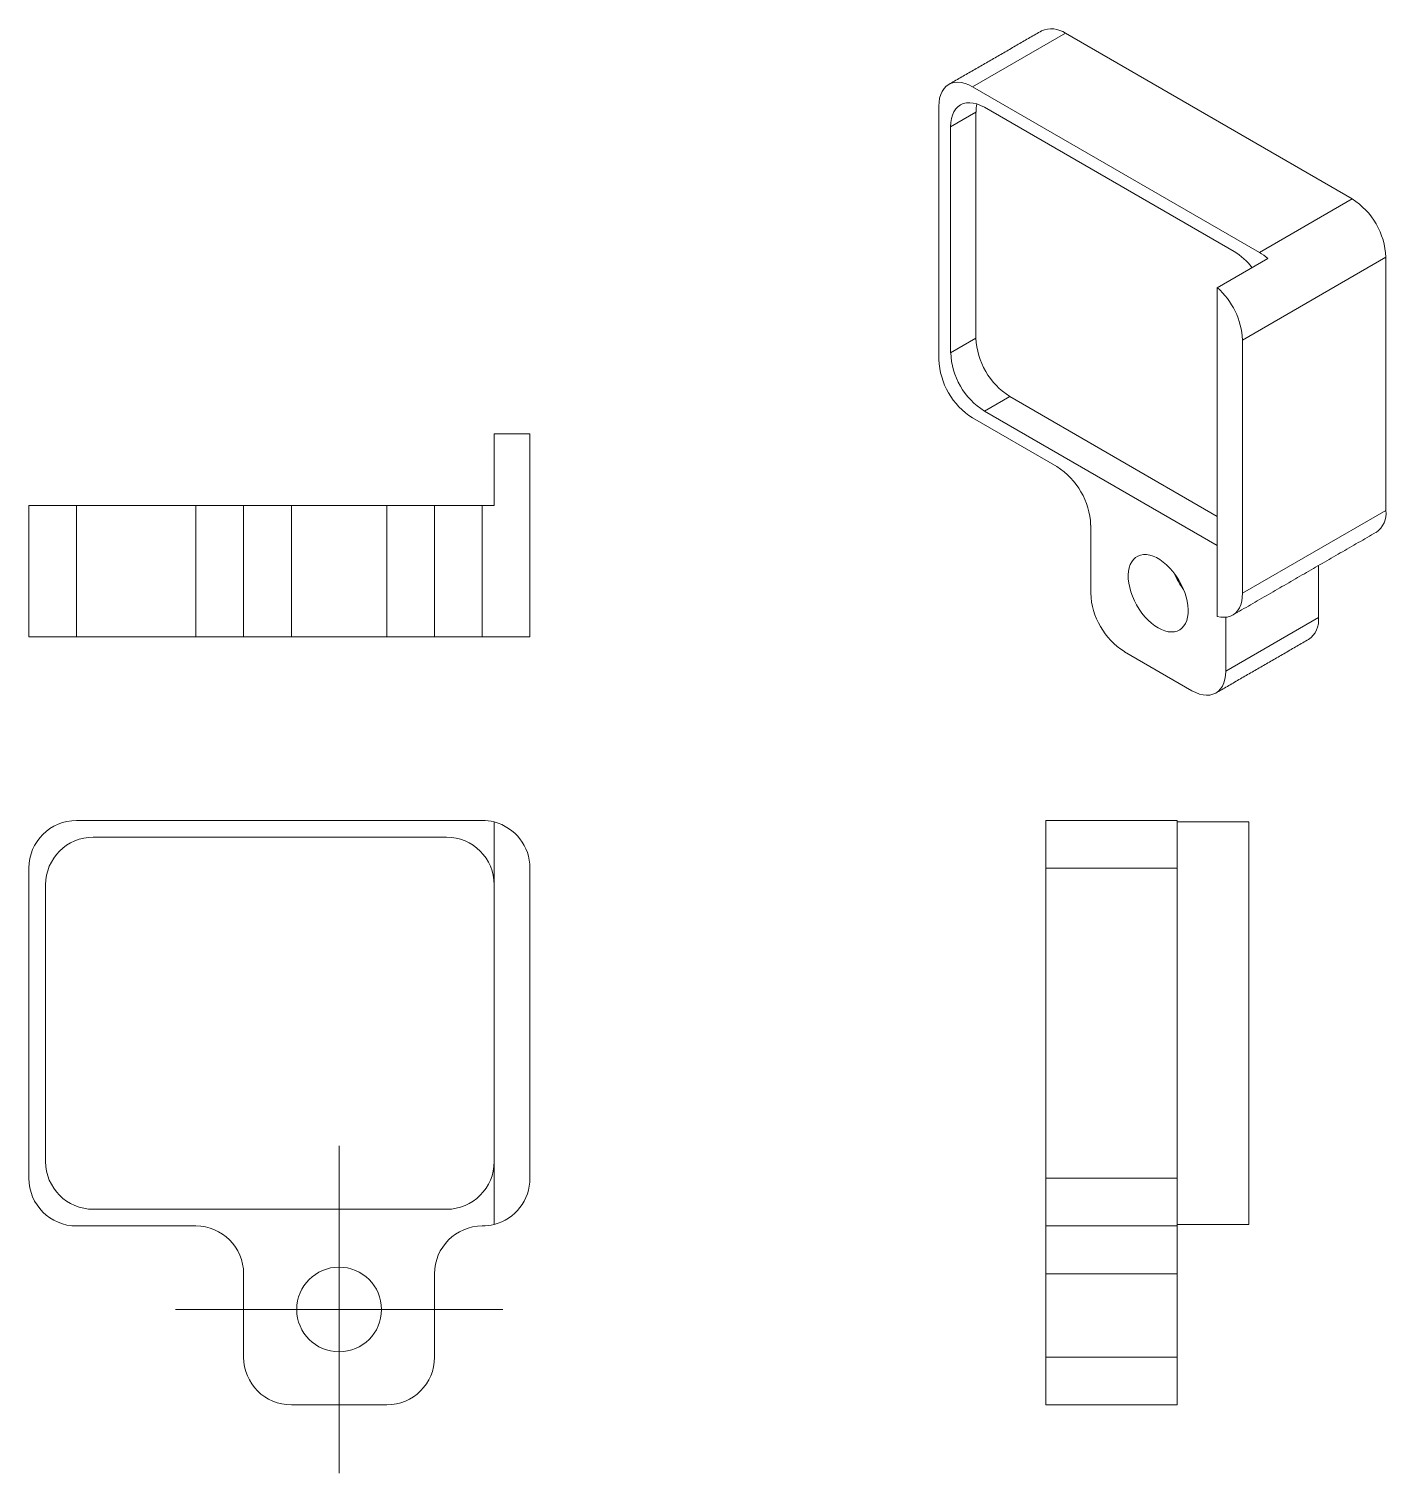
# Model space of a CAD drawing. Header units: millimetres. Extents: x 99 to 241, y 34 to 185.
import ezdxf

# ---------------------------------------------------------------- set-up
doc = ezdxf.new("R2010")
doc.units = ezdxf.units.MM

# ---------------------------------------------------------------- blocks, each defined once
blk = doc.blocks.new('SW_CENTERMARKSYMBOL_0')
at = {"color": 0, "linetype": 'Continuous', "lineweight": 0}
for p, q in [((0, 12.7), (0, 17.145)), ((0, 0), (0, 12.7)), ((-12.7, 0), (-17.145, 0)), ((0, 0), (-12.7, 0)), ((0, 0), (0, -12.7)), ((0, 0), (12.7, 0)), ((12.7, 0), (17.145, 0)), ((0, -12.7), (0, -17.145))]:
    blk.add_line(p, q, dxfattribs=at)

msp = doc.modelspace()

# ---------------------------------------------------------------- linework, layer by layer
at = {"color": 7, "linetype": 'Continuous', "lineweight": 15}
for p, q in [((207.29, 185), (197.57, 179.39)), ((237.35, 167.66), (207.29, 185)), ((227.62, 162.04), (197.57, 179.39)), ((194.04, 177.35), (194.04, 150.81)), ((224.97, 162.14), (198.81, 177.25)), ((197.92, 176.74), (195.27, 175.21)), ((197.92, 176.74), (197.92, 153.06)), ((195.27, 175.21), (195.27, 151.53)), ((227.62, 162.04), (237.35, 167.66)), ((223.2, 158.34), (228.51, 161.4)), ((240.88, 161.53), (225.86, 152.86)), ((240.88, 134.99), (240.88, 161.53)), ((223.2, 123.9), (223.2, 158.34)), ((195.27, 151.53), (197.92, 153.06)), ((225.86, 126.32), (225.86, 152.86)), ((201.46, 146.93), (198.81, 145.4)), ((201.46, 146.93), (223.2, 134.38)), ((198.81, 145.4), (223.2, 131.32)), ((197.57, 144.69), (206.41, 139.59)), ((147.45, 135.52), (147.45, 143.02)), ((147.45, 143.02), (151.2, 143.02)), ((151.2, 143.02), (151.2, 121.77)), ((98.7, 121.77), (98.7, 135.52)), ((98.7, 135.52), (103.7, 135.52)), ((103.7, 135.52), (103.7, 121.77)), ((103.7, 135.52), (116.2, 135.52)), ((116.2, 121.77), (116.2, 135.52)), ((116.2, 135.52), (121.2, 135.52)), ((121.2, 121.77), (121.2, 135.52)), ((121.2, 135.52), (126.2, 135.52)), ((126.2, 135.52), (126.2, 121.77)), ((136.2, 135.52), (126.2, 135.52)), ((136.2, 121.77), (136.2, 135.52)), ((136.2, 135.52), (141.2, 135.52)), ((141.2, 135.52), (141.2, 121.77)), ((141.2, 135.52), (146.2, 135.52)), ((146.2, 135.52), (146.2, 121.77)), ((146.2, 135.52), (147.45, 135.52)), ((225.86, 126.32), (240.88, 134.99)), ((209.95, 126.32), (209.95, 133.46)), ((233.81, 123.77), (233.81, 129.22)), ((224.09, 118.15), (224.09, 123.81)), ((224.09, 118.15), (233.81, 123.77)), ((103.7, 121.77), (98.7, 121.77)), ((103.7, 121.77), (116.2, 121.77)), ((121.2, 121.77), (116.2, 121.77)), ((126.2, 121.77), (121.2, 121.77)), ((126.2, 121.77), (136.2, 121.77)), ((141.2, 121.77), (136.2, 121.77)), ((146.2, 121.77), (141.2, 121.77)), ((151.2, 121.77), (146.2, 121.77)), ((220.55, 116.11), (213.48, 120.19)), ((146.2, 102.51), (103.7, 102.51)), ((147.45, 60.17), (147.45, 102.35)), ((205.25, 102.51), (219, 102.51)), ((205.25, 97.51), (205.25, 102.51)), ((219, 102.51), (219, 97.51)), ((226.5, 102.35), (219, 102.35)), ((226.5, 60.17), (226.5, 102.35)), ((142.45, 100.76), (105.45, 100.76)), ((98.7, 97.51), (98.7, 65.01)), ((151.2, 65.01), (151.2, 97.51)), ((205.25, 97.51), (205.25, 65.01)), ((219, 97.51), (205.25, 97.51)), ((219, 97.51), (219, 65.01)), ((100.45, 95.76), (100.45, 66.76)), ((205.25, 60.01), (205.25, 65.01)), ((205.25, 65.01), (219, 65.01)), ((219, 65.01), (219, 60.01)), ((105.45, 61.76), (142.45, 61.76)), ((103.7, 60.01), (116.2, 60.01)), ((219, 60.01), (205.25, 60.01)), ((205.25, 55.01), (205.25, 60.01)), ((219, 60.17), (226.5, 60.17)), ((219, 60.01), (219, 55.01)), ((121.2, 46.26), (121.2, 55.01)), ((141.2, 46.26), (141.2, 55.01)), ((219, 55.01), (205.25, 55.01)), ((205.25, 46.26), (205.25, 55.01)), ((219, 46.26), (219, 55.01)), ((205.25, 46.26), (219, 46.26)), ((205.25, 41.26), (205.25, 46.26)), ((219, 46.26), (219, 41.26)), ((136.2, 41.26), (126.2, 41.26)), ((219, 41.26), (205.25, 41.26))]:
    msp.add_line(p, q, dxfattribs=at)
at = {"color": 7, "linetype": 'Continuous', "lineweight": 15, "flags": 128}
for points in [[(197.57, 179.39), (197.18, 179.59), (196.78, 179.74), (196.4, 179.84), (196.04, 179.87), (195.69, 179.85), (195.37, 179.77), (195.07, 179.64), (194.81, 179.45), (194.58, 179.21), (194.39, 178.92), (194.23, 178.58), (194.12, 178.21), (194.06, 177.79), (194.04, 177.35)], [(195.27, 175.21), (195.3, 175.65), (195.36, 176.06), (195.47, 176.44), (195.62, 176.78), (195.81, 177.07), (196.04, 177.31), (196.31, 177.5), (196.6, 177.63), (196.93, 177.71), (197.27, 177.73), (197.64, 177.69), (198.02, 177.6), (198.41, 177.45), (198.81, 177.25)], [(217.02, 122.69), (217.37, 122.51), (217.73, 122.37), (218.07, 122.29), (218.4, 122.26), (218.72, 122.28), (219.01, 122.36), (219.27, 122.49), (219.51, 122.67), (219.71, 122.89), (219.88, 123.16), (220.01, 123.47), (220.1, 123.82), (220.15, 124.2), (220.16, 124.61), (220.13, 125.04), (220.06, 125.49), (219.95, 125.94), (219.8, 126.41), (219.61, 126.87), (219.39, 127.32), (219.14, 127.77), (218.86, 128.19), (218.56, 128.59), (218.24, 128.96), (217.9, 129.29), (217.55, 129.59), (217.2, 129.84), (216.84, 130.05), (216.48, 130.2), (216.13, 130.31), (215.79, 130.37), (215.47, 130.37), (215.17, 130.32), (214.89, 130.22), (214.64, 130.07), (214.42, 129.86), (214.24, 129.62), (214.09, 129.33), (213.98, 129), (213.91, 128.63), (213.87, 128.24), (213.88, 127.82), (213.94, 127.38), (214.03, 126.92), (214.16, 126.46), (214.32, 126), (214.53, 125.54), (214.76, 125.09), (215.03, 124.66), (215.32, 124.25), (215.63, 123.86), (215.96, 123.51), (216.3, 123.19), (216.66, 122.92), (217.02, 122.69)], [(223.2, 123.9), (223.57, 123.82), (223.93, 123.8), (224.26, 123.83), (224.58, 123.92), (224.86, 124.06), (225.11, 124.25), (225.34, 124.49), (225.52, 124.78), (225.66, 125.11), (225.77, 125.48), (225.83, 125.88), (225.86, 126.32)], [(220.55, 116.11), (220.95, 115.91), (221.34, 115.76), (221.72, 115.67), (222.09, 115.63), (222.43, 115.65), (222.76, 115.73), (223.05, 115.86), (223.32, 116.05), (223.55, 116.29), (223.74, 116.58), (223.89, 116.92), (224, 117.3), (224.07, 117.71), (224.09, 118.15)]]:
    msp.add_lwpolyline(points, dxfattribs=at)
at = {"color": 7, "linetype": 'Continuous', "lineweight": 15}
msp.add_circle((131.2, 51.26), 4.44, dxfattribs=at)
for centre, radius, start, end in [((205.82, 182.88), 2.59, 55.2808, 113.4087), ((201.75, 176.78), 3.82, 167.5055, 180.5685), ((233.24, 161.2), 7.64, 2.4534, 57.5466), ((221.52, 156.46), 6.65, 36.7865, 58.7143), ((224.79, 157.2), 5.61, 48.5159, 59.6778), ((218.03, 152.46), 7.84, 2.9352, 48.6761), ((205.56, 153.39), 7.64, 182.4534, 237.5466), ((202.91, 151.85), 7.64, 182.4534, 237.5466), ((201.67, 151.14), 7.64, 182.4534, 237.5466), ((202.31, 133.14), 7.64, 2.4534, 57.5466), ((238.44, 134.72), 2.46, 304.916, 6.3962), ((225.72, 131.34), 7.61, 202.5486, 217.446), ((217.58, 126.65), 7.64, 182.4534, 237.5466), ((231.37, 123.49), 2.46, 304.916, 6.3962), ((103.7, 97.51), 5, 90, 180), ((146.2, 97.51), 5, 75.5225, 90), ((146.2, 97.51), 5, 0, 75.5225), ((105.45, 95.76), 5, 90, 180), ((142.45, 95.76), 5, 0, 90), ((105.45, 66.76), 5, 180, 270), ((142.45, 66.76), 5, 270, 0), ((103.7, 65.01), 5, 180, 270), ((146.2, 65.01), 5, 284.4775, 0), ((116.2, 55.01), 5, 0, 90), ((146.2, 55.01), 5, 90, 180), ((146.2, 65.01), 5, 270, 284.4775), ((126.2, 46.26), 5, 180, 270), ((136.2, 46.26), 5, 270, 0)]:
    msp.add_arc(centre, radius, start, end, dxfattribs=at)
for points in [[(204.79, 185.25), (195.07, 179.64)], [(224.82, 124.03), (239.85, 132.71)], [(223.05, 115.86), (232.77, 121.48)]]:
    msp.add_open_spline(points, degree=1, dxfattribs=at)

# ---------------------------------------------------------------- block references
at = {"color": 7, "linetype": 'Continuous', "lineweight": 0}
msp.add_blockref('SW_CENTERMARKSYMBOL_0', (131.2, 51.26), dxfattribs=at)

doc.saveas('drawing.dxf')
